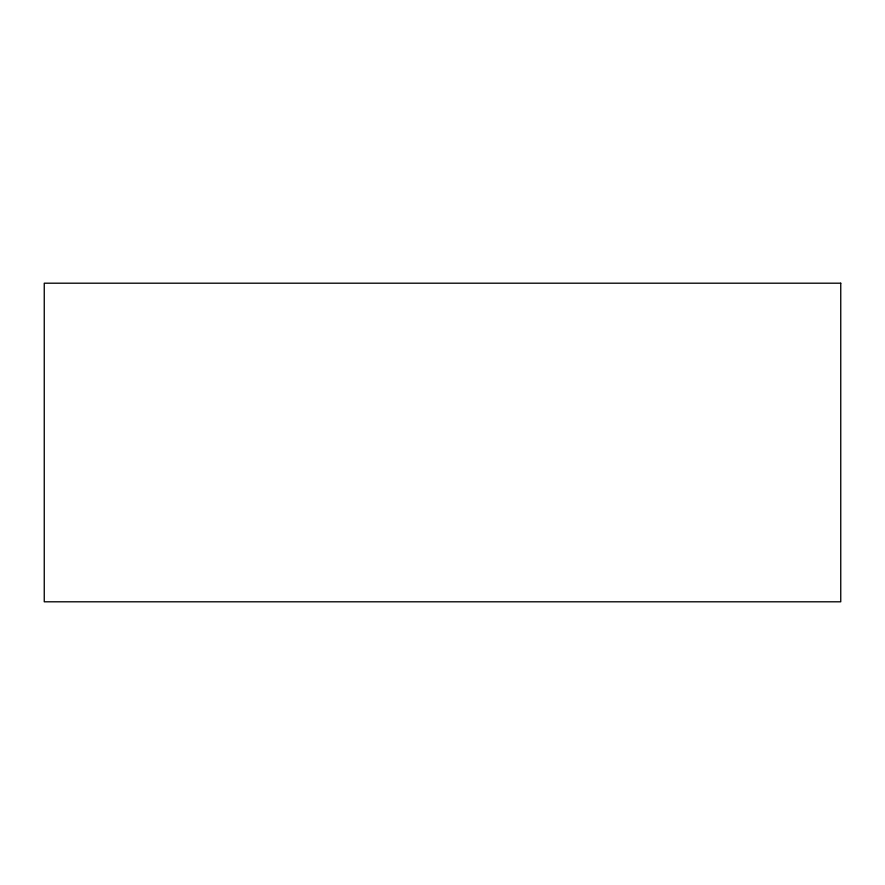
<?xml version="1.0" encoding="UTF-8"?>
<svg xmlns="http://www.w3.org/2000/svg" width="885" height="885" viewBox="0 0 885 885"><rect width="100%" height="100%" fill="white"/><g stroke="black" fill="none" stroke-linecap="round" stroke-linejoin="round"><path stroke-width="1.33" d="M840.75 283.2L44.25 283.2L44.25 601.8L840.75 601.8L840.75 283.2"/></g></svg>
